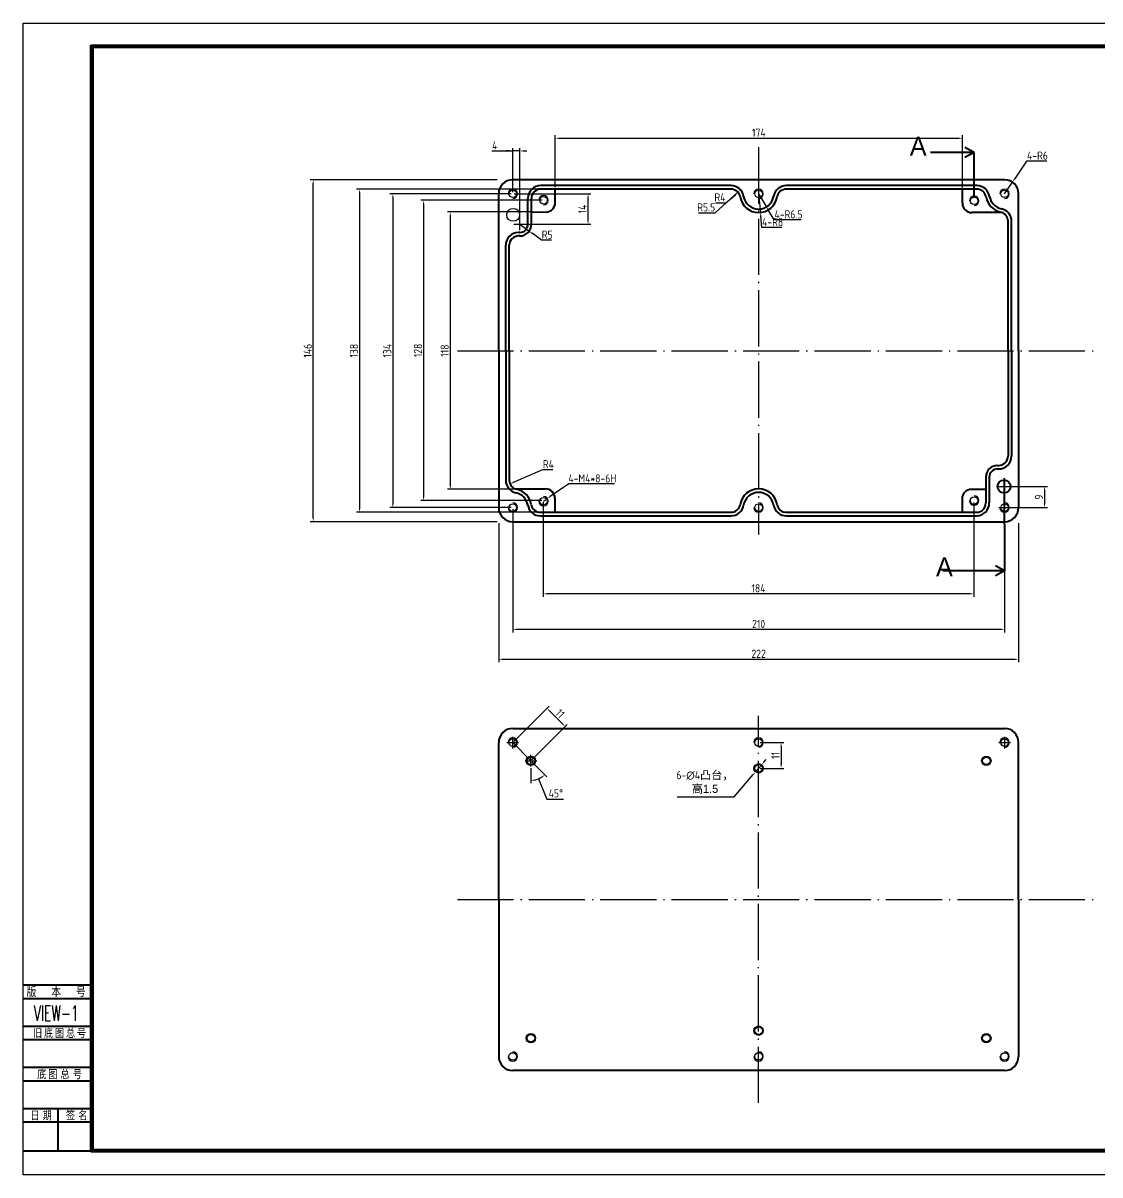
# Model space of a CAD drawing. Extents: x 1271 to 2769, y -829 to 446.
# Drawn here: x 2075.9 to 2535.7, y -45.7 to 446.1 of the extents above; entities that cross this region are included whole.
import ezdxf

# ---------------------------------------------------------------- set-up
doc = ezdxf.new("R2010")
doc.units = 0
doc.linetypes.add('ACAD_ISO04W100', pattern=[30.5, 24, -3, 0.5, -3])
doc.linetypes.add('CENTER', pattern=[50.8, 31.75, -6.35, 6.35, -6.35])
doc.layers.get('0').update_dxf_attribs({"linetype": 'CONTINUOUS', "lineweight": 40})
doc.layers.get('Defpoints').update_dxf_attribs({"linetype": 'CONTINUOUS'})
for name, color, linetype in [('1', 7, 'CONTINUOUS'), ('5', 3, 'CONTINUOUS'), ('CENTER', 4, 'CENTER'), ('LAYER1', 6, 'CONTINUOUS'), ('LAYER2', 1, 'ACAD_ISO04W100')]:
    doc.layers.add(name, color=color, linetype=linetype)
doc.styles.add('HZ', font='', dxfattribs={"width": 0.8, "height": 6})
doc.styles.add('ROMANC', font='romanc', dxfattribs={"width": 0.6, "height": 3})
doc.styles.get("Standard").update_dxf_attribs({"font": 'gbenor.shx', "bigfont": 'gbcbig.shx'})
doc.styles.get('HZ').set_extended_font_data('SimSun')
doc.dimstyles.get("Standard").update_dxf_attribs({"dimtxt": 0.18, "dimasz": 0.18, "dimexe": 0.18, "dimexo": 0.0625, "dimgap": 0.09, "dimtad": 0, "dimtih": 1, "dimtoh": 1, "dimdec": 4, "dimzin": 0, "dimdsep": 46, "dimtxsty": 'Standard', "dimcen": 0.09, "dimadec": 0, "dimazin": 0, "dimtfac": 1, "dimtdec": 4, "dimtofl": 0, "dimtmove": 0, "dimatfit": 3, "dimfxl": 1, "dimtolj": 1, "dimtzin": 0, "dimarcsym": 0})

# ---------------------------------------------------------------- blocks, each defined once
blk = doc.blocks.new('*D28')
at = {"layer": '5', "color": 0, "lineweight": -2}
for p, q in [((2504.39, 387.16), (2499.17, 379.44)), ((2513.04, 387.16), (2504.39, 387.16)), ((2494.97, 373.22), (2498.33, 378.19))]:
    blk.add_line(p, q, dxfattribs=at)
at = {"layer": '5', "color": 0}
blk.add_solid([(2498.97, 379.58), (2499.38, 379.3), (2498.33, 378.19)], dxfattribs=at)
at = {"layer": 'Defpoints', "color": 0}
for p in [(2498.33, 378.19), (2494.97, 373.22)]:
    blk.add_point(p, dxfattribs=at)
at = {"layer": '5', "color": 0, "insert": (2509.03, 389.53), "char_height": 3.5, "attachment_point": 5}
blk.add_mtext('\\A1;4-R6', dxfattribs=at)
blk = doc.blocks.new('*D29')
at = {"layer": '5', "color": 0, "lineweight": -2}
for p, q in [((2371.54, 369.34), (2375.95, 369.34)), ((2375.95, 369.34), (2380.04, 372.85))]:
    blk.add_line(p, q, dxfattribs=at)
at = {"layer": '5', "color": 0}
blk.add_solid([(2379.88, 373.04), (2380.2, 372.66), (2381.18, 373.83)], dxfattribs=at)
at = {"layer": 'Defpoints', "color": 0}
for p in [(2381.18, 373.83), (2378.14, 371.22)]:
    blk.add_point(p, dxfattribs=at)
at = {"layer": '5', "color": 0, "insert": (2373.43, 371.72), "char_height": 3.5, "attachment_point": 5}
blk.add_mtext('\\A1;R4', dxfattribs=at)
blk = doc.blocks.new('*D30')
at = {"layer": '5', "color": 0, "lineweight": -2}
for p, q in [((2389.97, 373.22), (2390.76, 365.26)), ((2391.39, 358.79), (2390.9, 363.77)), ((2399.89, 358.79), (2391.39, 358.79))]:
    blk.add_line(p, q, dxfattribs=at)
at = {"layer": '5', "color": 0}
blk.add_solid([(2391.15, 363.79), (2390.65, 363.74), (2390.76, 365.26)], dxfattribs=at)
at = {"layer": 'Defpoints', "color": 0}
for p in [(2389.97, 373.22), (2390.76, 365.26)]:
    blk.add_point(p, dxfattribs=at)
at = {"layer": '5', "color": 0, "insert": (2395.95, 361.17), "char_height": 3.5, "attachment_point": 5}
blk.add_mtext('\\A1;4-R8', dxfattribs=at)
blk = doc.blocks.new('*D31')
at = {"layer": '5', "color": 0, "lineweight": -2}
for p, q in [((2389.97, 373.22), (2393.31, 367.64)), ((2396.65, 362.07), (2394.08, 366.36)), ((2408.19, 362.07), (2396.65, 362.07))]:
    blk.add_line(p, q, dxfattribs=at)
at = {"layer": '5', "color": 0}
blk.add_solid([(2394.3, 366.49), (2393.87, 366.23), (2393.31, 367.64)], dxfattribs=at)
at = {"layer": 'Defpoints', "color": 0}
for p in [(2389.97, 373.22), (2393.31, 367.64)]:
    blk.add_point(p, dxfattribs=at)
at = {"layer": '5', "color": 0, "insert": (2402.73, 364.44), "char_height": 3.5, "attachment_point": 5}
blk.add_mtext('\\A1;4-R6.5', dxfattribs=at)
blk = doc.blocks.new('*D33')
at = {"layer": '5', "color": 0, "lineweight": -2}
for p, q in [((2495.4, 248.22), (2513.27, 248.22)), ((2512.02, 246.72), (2512.02, 240.72)), ((2495.6, 239.22), (2513.27, 239.22))]:
    blk.add_line(p, q, dxfattribs=at)
at = {"layer": '5', "color": 0}
for points in [[(2511.77, 246.72), (2512.27, 246.72), (2512.02, 248.22)], [(2511.77, 240.72), (2512.27, 240.72), (2512.02, 239.22)]]:
    blk.add_solid(points, dxfattribs=at)
at = {"layer": 'Defpoints', "color": 0}
for p in [(2494.77, 248.22), (2494.97, 239.22), (2512.02, 239.22)]:
    blk.add_point(p, dxfattribs=at)
at = {"layer": '5', "color": 0, "insert": (2509.64, 243.72), "char_height": 3.5, "attachment_point": 5, "rotation": 90}
blk.add_mtext('\\A1;9', dxfattribs=at)
blk = doc.blocks.new('*D34')
at = {"layer": '5', "color": 0, "lineweight": -2}
for p, q in [((2390.6, 138.9), (2400.8, 138.9)), ((2399.55, 137.4), (2399.55, 129.4)), ((2390.6, 127.9), (2400.8, 127.9))]:
    blk.add_line(p, q, dxfattribs=at)
at = {"layer": '5', "color": 0}
for points in [[(2399.3, 137.4), (2399.8, 137.4), (2399.55, 138.9)], [(2399.3, 129.4), (2399.8, 129.4), (2399.55, 127.9)]]:
    blk.add_solid(points, dxfattribs=at)
at = {"layer": 'Defpoints', "color": 0}
for p in [(2389.97, 138.9), (2389.97, 127.9), (2399.55, 127.9)]:
    blk.add_point(p, dxfattribs=at)
at = {"layer": '5', "color": 0, "insert": (2397.18, 133.4), "char_height": 3.5, "attachment_point": 5, "rotation": 90}
blk.add_mtext('\\A1;11', dxfattribs=at)
blk = doc.blocks.new('*D36')
at = {"layer": '5', "color": 0, "lineweight": -2}
for p, q in [((2287.97, 360.22), (2292, 357.26)), ((2297.24, 353.41), (2293.21, 356.37)), ((2301.48, 353.41), (2297.24, 353.41))]:
    blk.add_line(p, q, dxfattribs=at)
at = {"layer": '5', "color": 0}
blk.add_solid([(2293.36, 356.57), (2293.06, 356.17), (2292, 357.26)], dxfattribs=at)
at = {"layer": 'Defpoints', "color": 0}
for p in [(2287.97, 360.22), (2292, 357.26)]:
    blk.add_point(p, dxfattribs=at)
at = {"layer": '5', "color": 0, "insert": (2299.67, 355.78), "char_height": 3.5, "attachment_point": 5}
blk.add_mtext('\\A1;R5', dxfattribs=at)
blk = doc.blocks.new('*D37')
at = {"layer": '5', "color": 0, "lineweight": -2}
for p, q in [((2285.6, 373.22), (2318.39, 373.22)), ((2317.14, 361.72), (2317.14, 371.72)), ((2288.6, 360.22), (2318.39, 360.22))]:
    blk.add_line(p, q, dxfattribs=at)
at = {"layer": '5', "color": 0}
for points in [[(2316.89, 371.72), (2317.39, 371.72), (2317.14, 373.22)], [(2316.89, 361.72), (2317.39, 361.72), (2317.14, 360.22)]]:
    blk.add_solid(points, dxfattribs=at)
at = {"layer": 'Defpoints', "color": 0}
for p in [(2284.97, 373.22), (2317.14, 373.22), (2287.97, 360.22)]:
    blk.add_point(p, dxfattribs=at)
at = {"layer": '5', "color": 0, "insert": (2314.76, 366.72), "char_height": 3.5, "attachment_point": 5, "rotation": 90}
blk.add_mtext('\\A1;14', dxfattribs=at)
blk = doc.blocks.new('*D38')
at = {"layer": '5', "color": 0, "lineweight": -2}
for p, q in [((2276, 391.51), (2284.97, 391.51)), ((2283.47, 391.51), (2281.97, 391.51)), ((2284.97, 373.85), (2284.97, 392.76)), ((2287.97, 391.51), (2284.97, 391.51)), ((2287.97, 391.51), (2284.97, 391.51)), ((2287.97, 360.85), (2287.97, 392.76)), ((2289.47, 391.51), (2290.97, 391.51))]:
    blk.add_line(p, q, dxfattribs=at)
at = {"layer": '5', "color": 0}
for points in [[(2283.47, 391.76), (2283.47, 391.26), (2284.97, 391.51)], [(2289.47, 391.76), (2289.47, 391.26), (2287.97, 391.51)]]:
    blk.add_solid(points, dxfattribs=at)
at = {"layer": 'Defpoints', "color": 0}
for p in [(2284.97, 391.51), (2284.97, 373.22), (2287.97, 360.22)]:
    blk.add_point(p, dxfattribs=at)
at = {"layer": '5', "color": 0, "insert": (2277.35, 393.88), "char_height": 3.5, "attachment_point": 5}
blk.add_mtext('\\A1;4', dxfattribs=at)
blk = doc.blocks.new('*D39')
at = {"layer": '5', "color": 0, "lineweight": -2}
for p, q in [((2297.67, 255.4), (2285.18, 249.96)), ((2302.08, 255.4), (2297.67, 255.4))]:
    blk.add_line(p, q, dxfattribs=at)
at = {"layer": '5', "color": 0}
blk.add_solid([(2285.08, 250.19), (2285.28, 249.73), (2283.81, 249.36)], dxfattribs=at)
at = {"layer": 'Defpoints', "color": 0}
for p in [(2287.47, 250.96), (2283.81, 249.36)]:
    blk.add_point(p, dxfattribs=at)
at = {"layer": '5', "color": 0, "insert": (2300.19, 257.78), "char_height": 3.5, "attachment_point": 5}
blk.add_mtext('\\A1;R4', dxfattribs=at)
blk = doc.blocks.new('*D40')
at = {"layer": '5', "color": 0, "lineweight": -2}
for p, q in [((2308.86, 249.34), (2301.02, 243.97)), ((2328.44, 249.34), (2308.86, 249.34)), ((2298.13, 242), (2299.78, 243.13))]:
    blk.add_line(p, q, dxfattribs=at)
at = {"layer": '5', "color": 0}
blk.add_solid([(2300.88, 244.18), (2301.16, 243.77), (2299.78, 243.13)], dxfattribs=at)
at = {"layer": 'Defpoints', "color": 0}
for p in [(2298.13, 242), (2299.78, 243.13)]:
    blk.add_point(p, dxfattribs=at)
at = {"layer": '5', "color": 0, "insert": (2318.97, 251.71), "char_height": 3.5, "attachment_point": 5}
blk.add_mtext('\\A1;4-M4*8-6H', dxfattribs=at)
blk = doc.blocks.new('*D41')
at = {"layer": '5', "color": 0, "lineweight": -2}
for p, q in [((2292.75, 127.99), (2292.75, 121.51)), ((2293.19, 130.68), (2299.55, 124.32)), ((2295.95, 123.39), (2299.52, 114.77)), ((2299.52, 114.77), (2306.63, 114.77))]:
    blk.add_line(p, q, dxfattribs=at)
blk.add_arc((2292.75, 131.12), 8.36, 280.2914, 304.7086, dxfattribs=at)
at = {"layer": '5', "color": 0}
for points in [[(2294.27, 122.64), (2294.22, 123.14), (2292.75, 122.76)], [(2297.35, 124.44), (2297.67, 124.05), (2298.67, 125.2)]]:
    blk.add_solid(points, dxfattribs=at)
at = {"layer": 'Defpoints', "color": 0}
for p in [(2284.97, 138.9), (2292.75, 133.62), (2292.75, 131.12), (2292.75, 128.62), (2294.92, 123.04)]:
    blk.add_point(p, dxfattribs=at)
at = {"layer": '5', "color": 0, "insert": (2303.39, 117.24), "char_height": 3.5, "attachment_point": 5}
blk.add_mtext('\\A1;45°', dxfattribs=at)
blk = doc.blocks.new('*D42')
at = {"layer": '5', "color": 0, "lineweight": -2}
for p, q in [((2285.42, 139.34), (2300.49, 154.41)), ((2300.67, 152.47), (2306.33, 146.81)), ((2293.19, 131.56), (2308.27, 146.64))]:
    blk.add_line(p, q, dxfattribs=at)
at = {"layer": '5', "color": 0}
for points in [[(2300.85, 152.65), (2300.49, 152.29), (2299.61, 153.53)], [(2306.5, 146.99), (2306.15, 146.64), (2307.39, 145.75)]]:
    blk.add_solid(points, dxfattribs=at)
at = {"layer": 'Defpoints', "color": 0}
for p in [(2307.39, 145.75), (2284.97, 138.9), (2292.75, 131.12)]:
    blk.add_point(p, dxfattribs=at)
at = {"layer": '5', "color": 0, "insert": (2305.18, 151.32), "char_height": 3.5, "attachment_point": 5, "rotation": 315}
blk.add_mtext('\\A1;11', dxfattribs=at)
blk = doc.blocks.new('*D43')
at = {"layer": 'Defpoints', "color": 0}
for p in [(2199.8, 379.22), (2278.97, 379.22), (2278.97, 233.22)]:
    blk.add_point(p, dxfattribs=at)
at = {"layer": 'LAYER1', "color": 0, "lineweight": -2}
for p, q in [((2278.35, 379.22), (2198.55, 379.22)), ((2199.8, 234.72), (2199.8, 377.72)), ((2278.35, 233.22), (2198.55, 233.22))]:
    blk.add_line(p, q, dxfattribs=at)
at = {"layer": 'LAYER1', "color": 0}
for points in [[(2199.55, 377.72), (2200.05, 377.72), (2199.8, 379.22)], [(2199.55, 234.72), (2200.05, 234.72), (2199.8, 233.22)]]:
    blk.add_solid(points, dxfattribs=at)
at = {"layer": 'LAYER1', "color": 0, "insert": (2197.42, 306.22), "char_height": 3.5, "attachment_point": 5, "rotation": 90}
blk.add_mtext('\\A1;146', dxfattribs=at)
blk = doc.blocks.new('*D44')
at = {"layer": 'Defpoints', "color": 0}
for p in [(2298.13, 370.45), (2246.92, 242.22), (2297.97, 242.22)]:
    blk.add_point(p, dxfattribs=at)
at = {"layer": 'LAYER1', "color": 0, "lineweight": -2}
for p, q in [((2297.51, 370.45), (2245.67, 370.45)), ((2246.92, 368.95), (2246.92, 243.72)), ((2297.35, 242.22), (2245.67, 242.22))]:
    blk.add_line(p, q, dxfattribs=at)
at = {"layer": 'LAYER1', "color": 0}
for points in [[(2246.67, 368.95), (2247.17, 368.95), (2246.92, 370.45)], [(2246.67, 243.72), (2247.17, 243.72), (2246.92, 242.22)]]:
    blk.add_solid(points, dxfattribs=at)
at = {"layer": 'LAYER1', "color": 0, "insert": (2244.54, 306.33), "char_height": 3.5, "attachment_point": 5, "rotation": 90}
blk.add_mtext('\\A1;128', dxfattribs=at)
blk = doc.blocks.new('*D45')
at = {"layer": 'Defpoints', "color": 0}
for p in [(2296.97, 375.22), (2219.56, 237.22), (2296.81, 237.22)]:
    blk.add_point(p, dxfattribs=at)
at = {"layer": 'LAYER1', "color": 0, "lineweight": -2}
for p, q in [((2296.35, 375.22), (2218.31, 375.22)), ((2219.56, 373.72), (2219.56, 238.72)), ((2296.18, 237.22), (2218.31, 237.22))]:
    blk.add_line(p, q, dxfattribs=at)
at = {"layer": 'LAYER1', "color": 0}
for points in [[(2219.31, 373.72), (2219.81, 373.72), (2219.56, 375.22)], [(2219.31, 238.72), (2219.81, 238.72), (2219.56, 237.22)]]:
    blk.add_solid(points, dxfattribs=at)
at = {"layer": 'LAYER1', "color": 0, "insert": (2217.18, 306.22), "char_height": 3.5, "attachment_point": 5, "rotation": 90}
blk.add_mtext('\\A1;138', dxfattribs=at)
blk = doc.blocks.new('*D46')
at = {"layer": 'Defpoints', "color": 0}
for p in [(2284.97, 373.22), (2233.76, 239.22), (2284.97, 239.22)]:
    blk.add_point(p, dxfattribs=at)
at = {"layer": 'LAYER1', "color": 0, "lineweight": -2}
for p, q in [((2284.35, 373.22), (2232.51, 373.22)), ((2233.76, 371.72), (2233.76, 240.72)), ((2284.35, 239.22), (2232.51, 239.22))]:
    blk.add_line(p, q, dxfattribs=at)
at = {"layer": 'LAYER1', "color": 0}
for points in [[(2233.51, 371.72), (2234.01, 371.72), (2233.76, 373.22)], [(2233.51, 240.72), (2234.01, 240.72), (2233.76, 239.22)]]:
    blk.add_solid(points, dxfattribs=at)
at = {"layer": 'LAYER1', "color": 0, "insert": (2231.38, 306.22), "char_height": 3.5, "attachment_point": 5, "rotation": 90}
blk.add_mtext('\\A1;134', dxfattribs=at)
blk = doc.blocks.new('*D47')
at = {"layer": '5', "color": 0, "lineweight": -2}
for p, q in [((2292.35, 365.46), (2257.06, 365.46)), ((2258.31, 363.96), (2258.31, 248.55)), ((2286.02, 247.05), (2257.06, 247.05))]:
    blk.add_line(p, q, dxfattribs=at)
at = {"layer": '5', "color": 0}
for points in [[(2258.06, 363.96), (2258.56, 363.96), (2258.31, 365.46)], [(2258.06, 248.55), (2258.56, 248.55), (2258.31, 247.05)]]:
    blk.add_solid(points, dxfattribs=at)
at = {"layer": 'Defpoints', "color": 0}
for p in [(2292.97, 365.46), (2258.31, 247.05), (2286.64, 247.05)]:
    blk.add_point(p, dxfattribs=at)
at = {"layer": '5', "color": 0, "insert": (2255.94, 306.25), "char_height": 3.5, "attachment_point": 5, "rotation": 90}
blk.add_mtext('\\A1;118', dxfattribs=at)
blk = doc.blocks.new('*D48')
at = {"layer": 'Defpoints', "color": 0}
for p in [(2278.97, 233.22), (2500.97, 233.22), (2500.97, 174.46)]:
    blk.add_point(p, dxfattribs=at)
at = {"layer": 'LAYER1', "color": 0, "lineweight": -2}
for p, q in [((2278.97, 232.6), (2278.97, 173.21)), ((2500.97, 232.6), (2500.97, 173.21)), ((2280.47, 174.46), (2499.47, 174.46))]:
    blk.add_line(p, q, dxfattribs=at)
at = {"layer": 'LAYER1', "color": 0}
for points in [[(2280.47, 174.71), (2280.47, 174.21), (2278.97, 174.46)], [(2499.47, 174.71), (2499.47, 174.21), (2500.97, 174.46)]]:
    blk.add_solid(points, dxfattribs=at)
at = {"layer": 'LAYER1', "color": 0, "insert": (2389.97, 176.83), "char_height": 3.5, "attachment_point": 5}
blk.add_mtext('\\A1;222', dxfattribs=at)
blk = doc.blocks.new('*D49')
at = {"layer": 'Defpoints', "color": 0}
for p in [(2297.97, 242.22), (2481.82, 242), (2297.97, 202.38)]:
    blk.add_point(p, dxfattribs=at)
at = {"layer": 'LAYER1', "color": 0, "lineweight": -2}
for p, q in [((2297.97, 241.6), (2297.97, 201.13)), ((2481.82, 241.37), (2481.82, 201.13)), ((2480.32, 202.38), (2299.47, 202.38))]:
    blk.add_line(p, q, dxfattribs=at)
at = {"layer": 'LAYER1', "color": 0}
for points in [[(2299.47, 202.63), (2299.47, 202.13), (2297.97, 202.38)], [(2480.32, 202.63), (2480.32, 202.13), (2481.82, 202.38)]]:
    blk.add_solid(points, dxfattribs=at)
at = {"layer": 'LAYER1', "color": 0, "insert": (2389.9, 204.76), "char_height": 3.5, "attachment_point": 5}
blk.add_mtext('\\A1;184', dxfattribs=at)
blk = doc.blocks.new('*D50')
at = {"layer": 'Defpoints', "color": 0}
for p in [(2284.97, 239.22), (2494.97, 239.22), (2284.97, 187.18)]:
    blk.add_point(p, dxfattribs=at)
at = {"layer": 'LAYER1', "color": 0, "lineweight": -2}
for p, q in [((2284.97, 238.6), (2284.97, 185.93)), ((2494.97, 238.6), (2494.97, 185.93)), ((2493.47, 187.18), (2286.47, 187.18))]:
    blk.add_line(p, q, dxfattribs=at)
at = {"layer": 'LAYER1', "color": 0}
for points in [[(2286.47, 187.43), (2286.47, 186.93), (2284.97, 187.18)], [(2493.47, 187.43), (2493.47, 186.93), (2494.97, 187.18)]]:
    blk.add_solid(points, dxfattribs=at)
at = {"layer": 'LAYER1', "color": 0, "insert": (2389.97, 189.56), "char_height": 3.5, "attachment_point": 5}
blk.add_mtext('\\A1;210', dxfattribs=at)
blk = doc.blocks.new('*D51')
at = {"layer": '5', "color": 0, "lineweight": -2}
for p, q in [((2303.14, 376.06), (2303.14, 398.19)), ((2304.64, 396.94), (2475.47, 396.94)), ((2476.97, 375.85), (2476.97, 398.19))]:
    blk.add_line(p, q, dxfattribs=at)
at = {"layer": '5', "color": 0}
for points in [[(2304.64, 397.19), (2304.64, 396.69), (2303.14, 396.94)], [(2475.47, 397.19), (2475.47, 396.69), (2476.97, 396.94)]]:
    blk.add_solid(points, dxfattribs=at)
at = {"layer": 'Defpoints', "color": 0}
for p in [(2476.97, 396.94), (2303.14, 375.43), (2476.97, 375.22)]:
    blk.add_point(p, dxfattribs=at)
at = {"layer": '5', "color": 0, "insert": (2390.06, 399.32), "char_height": 3.5, "attachment_point": 5}
blk.add_mtext('\\A1;174', dxfattribs=at)
blk = doc.blocks.new('*D52')
at = {"layer": '5', "color": 0, "lineweight": -2}
for p, q in [((2391.28, 129.41), (2388.67, 126.38)), ((2392.25, 130.55), (2393.23, 131.69)), ((2379.55, 115.75), (2387.7, 125.24)), ((2355.21, 115.75), (2379.55, 115.75))]:
    blk.add_line(p, q, dxfattribs=at)
at = {"layer": '5', "color": 0}
for points in [[(2392.06, 130.71), (2392.44, 130.39), (2391.28, 129.41)], [(2387.51, 125.4), (2387.88, 125.08), (2388.67, 126.38)]]:
    blk.add_solid(points, dxfattribs=at)
at = {"layer": 'Defpoints', "color": 0}
for p in [(2391.28, 129.41), (2388.67, 126.38)]:
    blk.add_point(p, dxfattribs=at)
at = {"layer": '5', "color": 0, "insert": (2367.07, 121.88), "char_height": 3.5, "attachment_point": 5}
blk.add_mtext('\\A1;6-∅4\\fￋￎￌ￥|b0|i0|c134|p2;凸台，\\P高\\fￋￎￌ￥|b0|i0|c0|p2;1.5', dxfattribs=at)
blk = doc.blocks.new('*D53')
at = {"layer": '5', "color": 0, "lineweight": -2}
for p, q in [((2371.48, 365.05), (2381.08, 373.94)), ((2364.32, 365.05), (2371.48, 365.05))]:
    blk.add_line(p, q, dxfattribs=at)
at = {"layer": '5', "color": 0}
blk.add_solid([(2380.91, 374.12), (2381.25, 373.76), (2382.18, 374.96)], dxfattribs=at)
at = {"layer": 'Defpoints', "color": 0}
for p in [(2382.18, 374.96), (2378.14, 371.22)]:
    blk.add_point(p, dxfattribs=at)
at = {"layer": '5', "color": 0, "insert": (2367.59, 367.42), "char_height": 3.5, "attachment_point": 5}
blk.add_mtext('\\A1;R5.5', dxfattribs=at)

msp = doc.modelspace()

# ---------------------------------------------------------------- linework, layer by layer
at = {"linetype": 'Continuous'}
for p, q in [((2104.89719, 436.75324), (2759.14016, 436.75324)), ((2104.89719, -35.75558), (2104.89719, 436.75324)), ((2105.19031, 436.46012), (2758.84704, 436.46012)), ((2105.19031, -35.46246), (2105.19031, 436.46012)), ((2105.48343, 436.167), (2758.55392, 436.167)), ((2105.48343, -35.16934), (2105.48343, 436.167)), ((2105.77655, 435.87388), (2758.2608, 435.87388)), ((2105.77655, -34.87622), (2105.77655, 435.87388)), ((2075.87835, 35.41019), (2105.33145, 35.41019)), ((2076.01961, 35.41019), (2105.33145, 35.41019)), ((2105.33145, 29.54782), (2075.87835, 29.54782)), ((2076.01961, 17.82308), (2105.33145, 17.82308)), ((2076.01961, 17.82308), (2105.33145, 17.82308)), ((2076.01961, 17.82308), (2105.33145, 17.82308)), ((2105.33145, 11.96071), (2076.01961, 11.96071)), ((2076.01961, 0.23597), (2105.33145, 0.23597)), ((2105.33145, -5.62639), (2076.01961, -5.62639)), ((2076.01961, -17.35113), (2105.33145, -17.35113)), ((2076.01961, -17.35113), (2090.67553, -17.35113)), ((2090.67553, -17.35113), (2090.67553, -34.93824)), ((2105.33145, -23.2135), (2076.01961, -23.2135)), ((2076.17146, -35.46246), (2758.84704, -35.46246)), ((2104.89719, -35.75558), (2759.14016, -35.75558)), ((2105.48343, -35.16934), (2758.55392, -35.16934)), ((2105.77655, -34.87622), (2758.2608, -34.87622))]:
    msp.add_line(p, q, dxfattribs=at)
for p, q in [((2481.97452, 390.86859), (2463.38923, 390.86859)), ((2481.97452, 390.86859), (2478.04819, 393.03926)), ((2481.97452, 390.86859), (2478.04819, 388.69792)), ((2481.97452, 371.72144), (2481.97452, 390.86859)), ((2494.97452, 379.22144), (2284.97452, 379.22144)), ((2378.14236, 376.72144), (2296.97452, 376.72144)), ((2378.14236, 375.22144), (2296.97452, 375.22144)), ((2303.12802, 369.43288), (2303.14261, 375.43286)), ((2483.14236, 376.72144), (2401.80668, 376.72144)), ((2483.14236, 375.22144), (2401.80668, 375.22144)), ((2476.97452, 369.22144), (2476.97452, 375.22144)), ((2278.97452, 306.22144), (2278.97452, 373.22144)), ((2291.47452, 360.22144), (2291.47452, 371.22144)), ((2292.97452, 360.22144), (2292.97452, 371.22144)), ((2500.97452, 306.22144), (2500.97452, 373.22144)), ((2292.97452, 365.45757), (2299.1183, 365.44262)), ((2493.90179, 365.22144), (2480.97452, 365.22144)), ((2496.47452, 306.22144), (2496.47452, 361.48475)), ((2497.97452, 306.22144), (2497.97452, 361.48475)), ((2287.97452, 356.72144), (2287.47452, 356.72144)), ((2287.97452, 355.22144), (2287.47452, 355.22144)), ((2281.97452, 306.22144), (2281.97452, 351.22144)), ((2283.47452, 306.22144), (2283.47452, 351.22144)), ((2278.97452, 306.22144), (2278.97452, 239.22144)), ((2281.97452, 306.22144), (2281.97452, 250.95814)), ((2283.47452, 306.22144), (2283.47452, 250.95814)), ((2496.47452, 306.22144), (2496.47452, 261.22144)), ((2497.97452, 306.22144), (2497.97452, 261.22144)), ((2500.97452, 306.22144), (2500.97452, 239.22144)), ((2491.97452, 257.22144), (2492.47452, 257.22144)), ((2486.97452, 252.22144), (2486.97452, 241.22144)), ((2488.47452, 252.22144), (2488.47452, 241.22144)), ((2491.97452, 255.72144), (2492.47452, 255.72144)), ((2494.77247, 251.82144), (2494.97452, 212.26461)), ((2286.04724, 247.22144), (2298.97452, 247.22144)), ((2486.97452, 246.98532), (2480.83073, 247.00026)), ((2302.97452, 243.22144), (2302.97452, 237.22144)), ((2476.82101, 243.01001), (2476.80693, 237.22144)), ((2296.80668, 237.22144), (2378.14236, 237.22144)), ((2401.80668, 237.22144), (2482.97452, 237.22144)), ((2284.97452, 233.22144), (2494.97452, 233.22144)), ((2296.80668, 235.72144), (2378.14236, 235.72144)), ((2401.80668, 235.72144), (2482.97452, 235.72144)), ((2494.97452, 212.26461), (2468.61229, 212.26461)), ((2494.97452, 212.26461), (2491.04819, 214.43528)), ((2494.97452, 212.26461), (2491.04819, 210.09394)), ((2284.97452, 144.89572), (2494.97452, 144.89572)), ((2278.97452, 71.89572), (2278.97452, 138.89572)), ((2500.97452, 71.89572), (2500.97452, 138.89572)), ((2278.97452, 71.89572), (2278.97452, 4.89572)), ((2500.97452, 71.89572), (2500.97452, 4.89572)), ((2494.97452, -1.10428), (2284.97452, -1.10428))]:
    msp.add_line(p, q)
msp.add_circle((2494.77247, 248.22144), 2.75)
for centre, radius, start, end in [((2284.97452, 373.22144), 6, 90, 180), ((2494.97452, 373.22144), 6, 0, 90), ((2296.97452, 371.22144), 5.5, 90, 180), ((2296.97452, 371.22144), 4, 90, 180), ((2378.14236, 371.22144), 5.5, 9.5940682, 90), ((2378.14236, 371.22144), 4, 9.5940682, 90), ((2401.80668, 371.22144), 5.5, 90, 170.4059318), ((2401.80668, 371.22144), 4, 90, 170.4059318), ((2483.14236, 371.22144), 5.5, 9.5940682, 90), ((2483.14236, 371.22144), 4, 9.5940682, 90), ((2299.12803, 369.44261), 4, 269.8606298, 359.8606298), ((2389.97452, 373.22144), 8, 189.5940682, 350.4059318), ((2389.97452, 373.22144), 6.5, 189.5940682, 350.4059318), ((2480.97452, 369.22144), 4, 180, 270), ((2494.97452, 373.22144), 8, 189.5940682, 257.9753008), ((2494.97452, 373.22144), 6.5, 189.5940682, 257.9753008), ((2492.47452, 361.48475), 4, 0, 77.9753008), ((2492.47452, 361.48475), 5.5, 0, 77.9753008), ((2287.97452, 360.22144), 5, 270, 0), ((2287.97452, 360.22144), 3.5, 270, 0), ((2287.47452, 351.22144), 5.5, 90, 180), ((2287.47452, 351.22144), 4, 90, 180), ((2492.47452, 261.22144), 4, 270, 0), ((2492.47452, 261.22144), 5.5, 270, 0), ((2491.97452, 252.22144), 5, 90, 180), ((2287.47452, 250.95814), 5.5, 180, 257.9753008), ((2287.47452, 250.95814), 4, 180, 257.9753008), ((2491.97452, 252.22144), 3.5, 90, 180), ((2284.97452, 239.22144), 8, 9.5940682, 77.9753008), ((2298.97452, 243.22144), 4, 0, 90), ((2389.97452, 239.22144), 8, 9.5940682, 170.4059318), ((2480.821, 243.00028), 4, 89.8606298, 179.8606298), ((2284.97452, 239.22144), 6.5, 9.5940682, 77.9753008), ((2389.97452, 239.22144), 6.5, 9.5940682, 170.4059318), ((2482.97452, 241.22144), 4, 270, 0), ((2482.97452, 241.22144), 5.5, 270, 0), ((2284.97452, 239.22144), 6, 180, 270), ((2296.80668, 241.22144), 5.5, 189.5940682, 270), ((2296.80668, 241.22144), 4, 189.5940682, 270), ((2378.14236, 241.22144), 4, 270, 350.4059318), ((2378.14236, 241.22144), 5.5, 270, 350.4059318), ((2401.80668, 241.22144), 5.5, 189.5940682, 270), ((2401.80668, 241.22144), 4, 189.5940682, 270), ((2494.97452, 239.22144), 6, 270, 0), ((2284.97452, 138.89572), 6, 90, 180), ((2494.97452, 138.89572), 6, 0, 90), ((2284.97452, 4.89572), 6, 180, 270), ((2494.97452, 4.89572), 6, 270, 0)]:
    msp.add_arc(centre, radius, start, end)
at = {"layer": '1'}
for centre, radius in [((2284.97452, 373.22144), 1.6), ((2389.97452, 373.22144), 1.6), ((2494.97452, 373.22144), 1.6), ((2298.13047, 370.44504), 1.6), ((2481.97452, 370.22144), 1.6), ((2285.17657, 364.22144), 2.75), ((2298.13047, 241.99785), 1.6), ((2481.97452, 242.22144), 1.6), ((2284.97452, 239.22144), 1.6), ((2389.97452, 239.22144), 1.6), ((2494.97452, 239.22144), 1.6), ((2284.97452, 138.89572), 1.6), ((2389.97452, 138.89572), 1.6), ((2494.97452, 138.89572), 1.6), ((2292.75269, 131.11754), 2), ((2487.19634, 131.11754), 2), ((2292.75269, 131.11754), 1.6), ((2389.97452, 127.89572), 2), ((2389.97452, 127.89572), 1.6), ((2487.19634, 131.11754), 1.6), ((2389.97452, 15.89572), 2), ((2389.97452, 15.89572), 1.6), ((2292.75269, 12.67389), 2), ((2292.75269, 12.67389), 1.6), ((2487.19634, 12.67389), 2), ((2487.19634, 12.67389), 1.6), ((2284.97452, 4.89572), 1.6), ((2389.97452, 4.89572), 1.6), ((2494.97452, 4.89572), 1.6)]:
    msp.add_circle(centre, radius, dxfattribs=at)
at = {"layer": '5', "linetype": 'Continuous'}
for p, q in [((2075.87835, 446.13306), (2768.94617, 446.13306)), ((2075.87835, -45.72165), (2075.87835, 446.13306)), ((2768.94617, -45.72165), (2075.87835, -45.72165))]:
    msp.add_line(p, q, dxfattribs=at)
at = {"layer": '5'}
for p, q in [((2285.47452, 360.22144), (2290.47452, 360.22144)), ((2287.97452, 357.72144), (2287.97452, 362.72144)), ((2492.27247, 248.22144), (2497.27247, 248.22144)), ((2494.77247, 245.72144), (2494.77247, 250.72144)), ((2494.97452, 236.72144), (2494.97452, 241.72144)), ((2492.47452, 239.22144), (2497.47452, 239.22144)), ((2282.47452, 138.89572), (2287.47452, 138.89572)), ((2284.97452, 136.39572), (2284.97452, 141.39572)), ((2492.47452, 138.89572), (2497.47452, 138.89572)), ((2494.97452, 141.39572), (2494.97452, 136.39572)), ((2292.75269, 128.61754), (2292.75269, 133.61754)), ((2290.25269, 131.11754), (2295.25269, 131.11754))]:
    msp.add_line(p, q, dxfattribs=at)
for centre, start, end in [((2284.97452, 373.22144), 270, 180), ((2389.97452, 373.22144), 270, 180), ((2494.97452, 373.22144), 270, 180), ((2298.13047, 370.44504), 270, 180), ((2481.97452, 370.22144), 270, 180), ((2284.97452, 239.22144), 180, 90), ((2298.13047, 241.99785), 180, 90), ((2389.97452, 239.22144), 180, 90), ((2481.97452, 242.22144), 180, 90), ((2494.97452, 239.22144), 180, 90), ((2284.97452, 138.89572), 270, 180), ((2389.97452, 138.89572), 270, 180), ((2494.97452, 138.89572), 270, 180), ((2284.97452, 4.89572), 180, 90), ((2389.97452, 4.89572), 180, 90), ((2494.97452, 4.89572), 180, 90)]:
    msp.add_arc(centre, 2, start, end, dxfattribs=at)
at = {"layer": 'CENTER'}
msp.add_line((2284.97452, 138.89572), (2292.75269, 131.11754), dxfattribs=at)
at = {"layer": 'LAYER1'}
msp.add_line((2494.97452, 237.22144), (2494.97452, 212.26461), dxfattribs=at)
at = {"layer": 'LAYER2'}
for p, q in [((2389.97452, 393.08311), (2389.97452, 227.80174)), ((2261.31909, 306.22144), (2533.50304, 306.22144)), ((2389.97452, -14.96595), (2389.97452, 150.31542)), ((2261.31909, 71.89572), (2533.50304, 71.89572))]:
    msp.add_line(p, q, dxfattribs=at)

# ---------------------------------------------------------------- texts
at = {"linetype": 'Continuous'}
for s, height, style, width, p in [('版   本   号', 3.869163, 'HZ', 0.8, (2077.3625, 30.62613, -0.00341)), ('VIEW-1', 6.500221, 'ROMANC', 0.6, (2080.45908, 20.14456)), ('旧', 3.51742, 'HZ', 0.8, (2080.12327, 13.13319)), ('底', 3.51742, 'HZ', 0.8, (2084.81316, 13.13319)), ('图', 3.51742, 'HZ', 0.8, (2089.50306, 13.13319)), ('总', 3.51742, 'HZ', 0.8, (2094.19295, 13.13319)), ('号', 3.51742, 'HZ', 0.8, (2098.88285, 13.13319)), ('底', 3.51742, 'HZ', 0.8, (2081.88198, -4.45392)), ('图', 3.51742, 'HZ', 0.8, (2086.57187, -4.45392)), ('总', 3.51742, 'HZ', 0.8, (2091.848, -4.45392)), ('号', 3.51742, 'HZ', 0.8, (2097.12414, -4.45392)), ('日', 3.51742, 'HZ', 0.8, (2078.95079, -22.04103)), ('期', 3.51742, 'HZ', 0.8, (2084.22692, -22.04103)), ('签', 3.51742, 'HZ', 0.8, (2094.19295, -22.04103)), ('名', 3.51742, 'HZ', 0.8, (2099.46908, -22.04103))]:
    msp.add_text(s, height=height, dxfattribs=dict(at, style=style, width=width)).set_placement(p)
at = {"char_height": 8, "width": 27.2826, "attachment_point": 1}
for insert in [(2454.53517, 397.57283), (2465.73003, 217.95134)]:
    msp.add_mtext('\\fￋￎￌ￥|b0|i0|c134|p2;A', dxfattribs=dict(at, insert=insert))

# ---------------------------------------------------------------- dimensions: what is measured, and where the dimension line sits
at = {"layer": '5'}
dim = msp.add_linear_dim(base=(2476.97452, 396.94478), p1=(2303.14261, 375.43286), p2=(2476.97452, 375.22144), dimstyle='Standard', override={"dimtxt": 3.5, "dimasz": 1.5, "dimexe": 1.25, "dimexo": 0.625, "dimgap": 0.625, "dimtad": 1, "dimtih": 0, "dimdec": 0, "dimzin": 8, "dimlunit": 6, "dimcen": 2.5, "dimtofl": 1, "dimtmove": 1}, dxfattribs=at)
dim.commit()
dim.dimension.update_dxf_attribs({"geometry": '*D51', "text_midpoint": (2390.05856, 399.31978)})
dim = msp.add_linear_dim(base=(2284.97452, 391.50792), p1=(2287.97452, 360.22144), p2=(2284.97452, 373.22144), text='4', dimstyle='Standard', override={"dimtxt": 3.5, "dimasz": 1.5, "dimexe": 1.25, "dimexo": 0.625, "dimgap": 0.625, "dimtad": 1, "dimtih": 0, "dimzin": 8, "dimlunit": 6, "dimcen": 2.5, "dimtofl": 1, "dimtmove": 1}, dxfattribs=at)
dim.commit()
dim.dimension.update_dxf_attribs({"geometry": '*D38', "text_midpoint": (2277.35473, 391.50792), "dimtype": 160})
for center, mpoint, text, picture, middle in [((2494.97452, 373.22144), (2498.33376, 378.19291), '4-<>', '*D28', (2504.39165, 387.15822)), ((2298.13047, 241.99785), (2299.78135, 243.12681), '4-M4*8-6H', '*D40', (2308.86166, 249.33642))]:
    dim = msp.add_radius_dim(center=center, mpoint=mpoint, text=text, dimstyle='Standard', override={"dimtxt": 3.5, "dimasz": 1.5, "dimexe": 1.25, "dimexo": 0.625, "dimgap": 0.625, "dimtad": 1, "dimtih": 0, "dimzin": 8, "dimlunit": 6, "dimcen": 2.5, "dimtofl": 1, "dimtmove": 1}, dxfattribs=at)
    dim.commit()
    dim.dimension.update_dxf_attribs({"geometry": picture, "text_midpoint": middle, "dimtype": 164})
for center, mpoint, picture, middle in [((2378.14236, 371.22144), (2382.17607, 374.96032), '*D53', (2371.48227, 365.04817)), ((2378.14236, 371.22144), (2381.17723, 373.82712), '*D29', (2375.95264, 369.3414)), ((2287.47452, 250.95814), (2283.80762, 249.36005), '*D39', (2297.66762, 255.40045))]:
    dim = msp.add_radius_dim(center=center, mpoint=mpoint, dimstyle='Standard', override={"dimtxt": 3.5, "dimasz": 1.5, "dimexe": 1.25, "dimexo": 0.625, "dimgap": 0.625, "dimtad": 1, "dimtih": 0, "dimzin": 8, "dimlunit": 6, "dimcen": 2.5, "dimtofl": 1, "dimtmove": 1}, dxfattribs=at)
    dim.commit()
    dim.dimension.update_dxf_attribs({"geometry": picture, "text_midpoint": middle, "dimtype": 164})
dim = msp.add_linear_dim(base=(2317.13666, 373.22144), p1=(2287.97452, 360.22144), p2=(2284.97452, 373.22144), angle=90, text='14', dimstyle='Standard', override={"dimtxt": 3.5, "dimasz": 1.5, "dimexe": 1.25, "dimexo": 0.625, "dimgap": 0.625, "dimtad": 1, "dimtih": 0, "dimzin": 8, "dimlunit": 6, "dimcen": 2.5, "dimtofl": 1, "dimtmove": 1}, dxfattribs=at)
dim.commit()
dim.dimension.update_dxf_attribs({"geometry": '*D37', "text_midpoint": (2314.76166, 366.72144)})
for mpoint, picture, middle in [((2390.75567, 365.25967), '*D30', (2395.95286, 361.16573)), ((2393.31324, 367.64444), '*D31', (2402.73319, 364.44244))]:
    dim = msp.add_radius_dim(center=(2389.97452, 373.22144), mpoint=mpoint, text='4-<>', dimstyle='Standard', override={"dimtxt": 3.5, "dimasz": 1.5, "dimexe": 1.25, "dimexo": 0.625, "dimgap": 0.625, "dimtad": 1, "dimtih": 0, "dimzin": 8, "dimlunit": 6, "dimcen": 2.5, "dimtofl": 1, "dimtmove": 1}, dxfattribs=at)
    dim.commit()
    dim.dimension.update_dxf_attribs({"geometry": picture, "text_midpoint": middle})
for base, p1, p2, override, picture, middle in [((2258.31421, 247.04591), (2292.97452, 365.45757), (2286.64118, 247.04591), {"dimtxt": 3.5, "dimasz": 1.5, "dimexe": 1.25, "dimexo": 0.625, "dimgap": 0.625, "dimtad": 1, "dimtih": 0, "dimdec": 0, "dimzin": 8, "dimlunit": 6, "dimcen": 2.5, "dimtofl": 1, "dimtmove": 1}, '*D47', (2255.93921, 306.25174)), ((2512.01634, 239.22144), (2494.77247, 248.22144), (2494.97452, 239.22144), {"dimtxt": 3.5, "dimasz": 1.5, "dimexe": 1.25, "dimexo": 0.625, "dimgap": 0.625, "dimtad": 1, "dimtih": 0, "dimzin": 8, "dimlunit": 6, "dimcen": 2.5, "dimtofl": 1, "dimtmove": 1}, '*D33', (2509.64134, 243.72144)), ((2399.55224, 127.89572), (2389.97452, 138.89572), (2389.97452, 127.89572), {"dimtxt": 3.5, "dimasz": 1.5, "dimexe": 1.25, "dimexo": 0.625, "dimgap": 0.625, "dimtad": 1, "dimtih": 0, "dimzin": 8, "dimlunit": 6, "dimcen": 2.5, "dimtofl": 1, "dimtmove": 1}, '*D34', (2397.17724, 133.39572))]:
    dim = msp.add_linear_dim(base=base, p1=p1, p2=p2, angle=90, dimstyle='Standard', override=override, dxfattribs=at)
    dim.commit()
    dim.dimension.update_dxf_attribs({"geometry": picture, "text_midpoint": middle})
dim = msp.add_radius_dim(center=(2287.97452, 360.22144), mpoint=(2292.0025, 357.25912), dimstyle='Standard', override={"dimtxt": 3.5, "dimasz": 1.5, "dimexe": 1.25, "dimexo": 0.625, "dimgap": 0.625, "dimtad": 1, "dimtih": 0, "dimzin": 8, "dimlunit": 6, "dimcen": 2.5, "dimtofl": 1, "dimtmove": 1}, dxfattribs=at)
dim.commit()
dim.dimension.update_dxf_attribs({"geometry": '*D36', "text_midpoint": (2299.67428, 355.78309)})
dim = msp.add_aligned_dim(p1=(2284.97452, 138.89572), p2=(2292.75269, 131.11754), distance=20.69692, dimstyle='Standard', override={"dimtxt": 3.5, "dimasz": 1.5, "dimexe": 1.25, "dimexo": 0.625, "dimgap": 0.625, "dimtad": 1, "dimtih": 0, "dimzin": 8, "dimlunit": 6, "dimcen": 2.5, "dimtofl": 1, "dimtmove": 1}, dxfattribs=at)
dim.commit()
dim.dimension.update_dxf_attribs({"geometry": '*D42', "text_midpoint": (2305.17791, 151.32094)})
dim = msp.add_angular_dim_2l(base=(2294.91699, 123.04025), line1=((2292.75269, 128.61754), (2292.75269, 133.61754)), line2=((2284.97452, 138.89572), (2292.75269, 131.11754)), dimstyle='Standard', override={"dimtxt": 3.5, "dimasz": 1.5, "dimexe": 1.25, "dimexo": 0.625, "dimgap": 0.625, "dimtad": 1, "dimtih": 0, "dimzin": 8, "dimcen": 2.5, "dimadec": 4, "dimazin": 2, "dimtofl": 1, "dimtmove": 1}, dxfattribs=at)
dim.commit()
dim.dimension.update_dxf_attribs({"geometry": '*D41', "text_midpoint": (2303.39116, 117.24284)})
dim = msp.add_diameter_dim_2p(p1=(2391.27708, 129.41339), p2=(2388.67196, 126.37804), text='6-<>\\f宋体|b0|i0|c134|p2;凸台，\\P高\\f宋体|b0|i0|c0|p2;1.5', dimstyle='Standard', override={"dimtxt": 3.5, "dimasz": 1.5, "dimexe": 1.25, "dimexo": 0.625, "dimgap": 0.625, "dimtad": 1, "dimtih": 0, "dimzin": 8, "dimlunit": 6, "dimcen": 2.5, "dimtofl": 1, "dimtmove": 1}, dxfattribs=at)
dim.commit()
dim.dimension.update_dxf_attribs({"geometry": '*D52', "text_midpoint": (2379.55042, 115.7501), "dimtype": 163})
at = {"layer": 'LAYER1'}
for base, p1, p2, picture, middle in [((2199.79581, 379.22144), (2278.97452, 233.22144), (2278.97452, 379.22144), '*D43', (2199.79581, 306.22144)), ((2219.55785, 237.22144), (2296.97452, 375.22144), (2296.80668, 237.22144), '*D45', (2219.55785, 306.22144))]:
    dim = msp.add_linear_dim(base=base, p1=p1, p2=p2, angle=90, dimstyle='Standard', override={"dimtxt": 3.5, "dimasz": 1.5, "dimexe": 1.25, "dimexo": 0.625, "dimgap": 0.625, "dimtad": 1, "dimtih": 0, "dimtoh": 0, "dimzin": 8, "dimlunit": 6, "dimcen": 2.5, "dimtofl": 1}, dxfattribs=at)
    dim.commit()
    dim.dimension.update_dxf_attribs({"geometry": picture, "text_midpoint": middle, "dimtype": 160})
for base, p1, p2, override, picture, middle in [((2233.75787, 239.22144), (2284.97452, 373.22144), (2284.97452, 239.22144), {"dimtxt": 3.5, "dimasz": 1.5, "dimexe": 1.25, "dimexo": 0.625, "dimgap": 0.625, "dimtad": 1, "dimtih": 0, "dimtoh": 0, "dimzin": 8, "dimlunit": 6, "dimcen": 2.5, "dimtofl": 1}, '*D46', (2231.38287, 306.22144)), ((2246.91557, 242.22144), (2298.13047, 370.44504), (2297.97452, 242.22144), {"dimtxt": 3.5, "dimasz": 1.5, "dimexe": 1.25, "dimexo": 0.625, "dimgap": 0.625, "dimtad": 1, "dimtih": 0, "dimtoh": 0, "dimdec": 0, "dimzin": 8, "dimlunit": 6, "dimcen": 2.5, "dimtofl": 1}, '*D44', (2244.54057, 306.33324))]:
    dim = msp.add_linear_dim(base=base, p1=p1, p2=p2, angle=90, dimstyle='Standard', override=override, dxfattribs=at)
    dim.commit()
    dim.dimension.update_dxf_attribs({"geometry": picture, "text_midpoint": middle})
for base, p1, p2, override, picture, middle in [((2297.97452, 202.38303), (2481.81857, 241.99785), (2297.97452, 242.22144), {"dimtxt": 3.5, "dimasz": 1.5, "dimexe": 1.25, "dimexo": 0.625, "dimgap": 0.625, "dimtad": 1, "dimtih": 0, "dimtoh": 0, "dimdec": 0, "dimzin": 8, "dimlunit": 6, "dimcen": 2.5, "dimtofl": 1}, '*D49', (2389.89654, 204.75803)), ((2284.97452, 187.18278), (2494.97452, 239.22144), (2284.97452, 239.22144), {"dimtxt": 3.5, "dimasz": 1.5, "dimexe": 1.25, "dimexo": 0.625, "dimgap": 0.625, "dimtad": 1, "dimtih": 0, "dimtoh": 0, "dimzin": 8, "dimlunit": 6, "dimcen": 2.5, "dimtofl": 1}, '*D50', (2389.97452, 189.55778))]:
    dim = msp.add_linear_dim(base=base, p1=p1, p2=p2, dimstyle='Standard', override=override, dxfattribs=at)
    dim.commit()
    dim.dimension.update_dxf_attribs({"geometry": picture, "text_midpoint": middle})
dim = msp.add_linear_dim(base=(2500.97452, 174.45648), p1=(2278.97452, 233.22144), p2=(2500.97452, 233.22144), dimstyle='Standard', override={"dimtxt": 3.5, "dimasz": 1.5, "dimexe": 1.25, "dimexo": 0.625, "dimgap": 0.625, "dimtad": 1, "dimtih": 0, "dimtoh": 0, "dimzin": 8, "dimlunit": 6, "dimcen": 2.5, "dimtofl": 1}, dxfattribs=at)
dim.commit()
dim.dimension.update_dxf_attribs({"geometry": '*D48', "text_midpoint": (2389.97452, 174.45648), "dimtype": 160})

doc.saveas('drawing.dxf')
